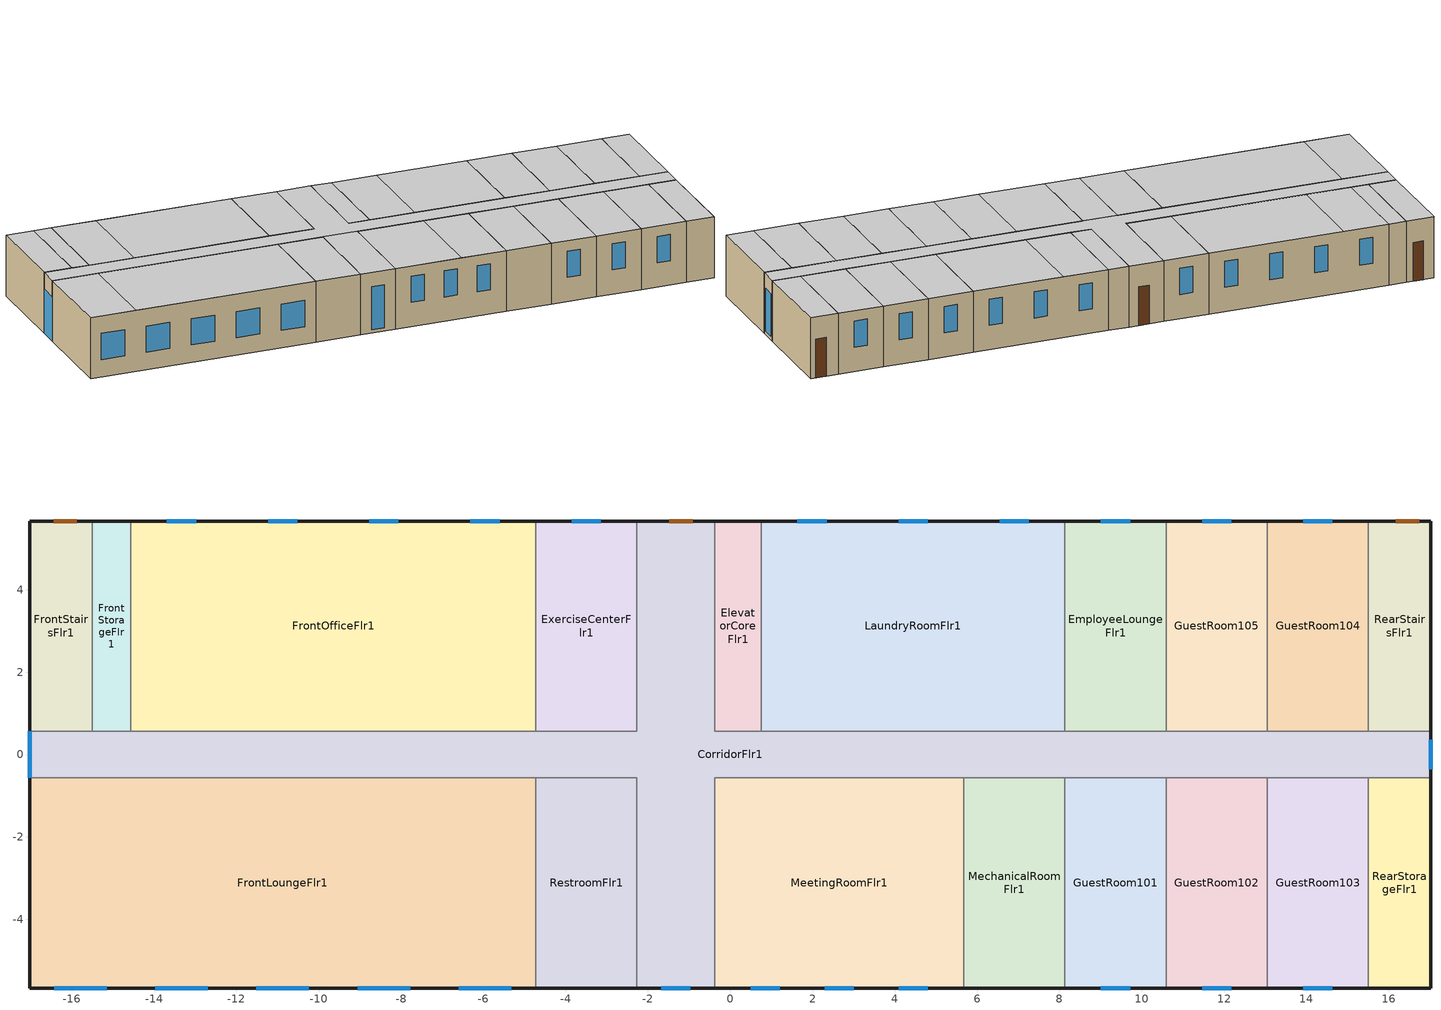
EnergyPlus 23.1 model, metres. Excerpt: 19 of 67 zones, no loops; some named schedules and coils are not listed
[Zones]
RearStairsFlr1
 floor ground (S_RearStairsFlr1_0_0_0_Ffactor): 17.02,5.67 17.02,0.57 15.51,0.57 15.51,5.67 z0
 wall outside (LA_Wall_Construction): 17.02,0.57 17.02,5.67 15.51,5.67 z0:3.35
 wall to GuestRoom104 (LA_Wall_Construction): 15.51,5.67 15.51,0.57 z0:3.35
 wall to CorridorFlr1 (LA_Wall_Construction): 15.51,0.57 17.02,0.57 z0:3.35
 door (Swinging Door_con): 16.74,5.67 16.17,5.67 z0:2.13
 ceiling to RearStairsFlr2 (LA_Floor_Construction): 17.02,0.57 17.02,5.67 15.51,5.67 15.51,0.57 z3.35
GuestRoom104
 floor ground (S_GuestRoom104_0_0_0_Ffactor): 15.51,5.67 15.51,0.57 13.05,0.57 13.05,5.67 z0
 wall outside (LA_Wall_Construction): 15.51,5.67 13.05,5.67 z0:3.35
 wall to CorridorFlr1 (LA_Wall_Construction): 13.05,0.57 15.51,0.57 z0:3.35
 wall to GuestRoom105 (LA_Wall_Construction): 13.05,5.67 13.05,0.57 z0:3.35
 window (LA_Window_Construction): 14.63,5.67 13.92,5.67 z1.34:2.78
 ceiling to GuestRoom214 (LA_Floor_Construction): 15.51,0.57 15.51,5.67 13.05,5.67 13.05,0.57 z3.35
CorridorFlr1
 floor ground (S_CorridorFlr1_0_0_0_Ffactor): 17.02,0.57 17.02,-0.57 -0.38,-0.57 -0.38,-5.67 -2.27,-5.67 -2.27,-0.57 -17.02,-0.57 -17.02,0.57 -2.27,0.57 -2.27,5.67 -0.38,5.67 -0.38,0.57 z0
 wall outside (LA_Wall_Construction): 17.02,-0.57 17.02,0.57 / -0.38,5.67 -2.27,5.67 / -17.02,0.57 -17.02,-0.57 / -2.27,-5.67 -0.38,-5.67 z0:3.35
 wall to GuestRoom105 (LA_Wall_Construction): 13.05,0.57 10.59,0.57 z0:3.35
 wall to EmployeeLoungeFlr1 (LA_Wall_Construction): 10.59,0.57 8.13,0.57 z0:3.35
 wall to LaundryRoomFlr1 (LA_Wall_Construction): 8.13,0.57 0.76,0.57 z0:3.35
 wall to ElevatorCoreFlr1 (LA_Wall_Construction): 0.76,0.57 -0.38,0.57 -0.38,5.67 z0:3.35
 wall to ExerciseCenterFlr1 (LA_Wall_Construction): -2.27,5.67 -2.27,0.57 -4.73,0.57 z0:3.35
 wall to FrontOfficeFlr1 (LA_Wall_Construction): -4.73,0.57 -14.56,0.57 z0:3.35
 wall to FrontStorageFlr1 (LA_Wall_Construction): -14.56,0.57 -15.51,0.57 z0:3.35
 wall to FrontStairsFlr1 (LA_Wall_Construction): -15.51,0.57 -17.02,0.57 z0:3.35
 wall to FrontLoungeFlr1 (LA_Wall_Construction): -17.02,-0.57 -4.73,-0.57 z0:3.35
 wall to RestroomFlr1 (LA_Wall_Construction): -4.73,-0.57 -2.27,-0.57 -2.27,-5.67 z0:3.35
 wall to MeetingRoomFlr1 (LA_Wall_Construction): -0.38,-5.67 -0.38,-0.57 5.67,-0.57 z0:3.35
 wall to MechanicalRoomFlr1 (LA_Wall_Construction): 5.67,-0.57 8.13,-0.57 z0:3.35
 wall to GuestRoom101 (LA_Wall_Construction): 8.13,-0.57 10.59,-0.57 z0:3.35
 wall to GuestRoom102 (LA_Wall_Construction): 10.59,-0.57 13.05,-0.57 z0:3.35
 wall to GuestRoom103 (LA_Wall_Construction): 13.05,-0.57 15.51,-0.57 z0:3.35
 wall to RearStorageFlr1 (LA_Wall_Construction): 15.51,-0.57 17.02,-0.57 z0:3.35
 window (LA_Window_Construction): 17.02,-0.35 17.02,0.35 / -1.68,-5.67 -0.97,-5.67 z0.19:2.55; -17.02,0.57 -17.02,-0.57 z0:2.44
 door (Swinging Door_con): -0.91,5.67 -1.48,5.67 z0:2.13
 ceiling to CorridorFlr2 (LA_Floor_Construction): 17.02,-0.57 17.02,0.57 -0.38,0.57 -0.38,5.67 -2.27,5.67 -2.27,0.57 -17.02,0.57 -17.02,-0.57 z3.35
 ceiling to GuestRoom206_208 (LA_Floor_Construction): -0.38,-5.67 -0.38,-0.57 -2.27,-0.57 -2.27,-5.67 z3.35
GuestRoom105
 floor ground (S_GuestRoom105_0_0_0_Ffactor): 13.05,5.67 13.05,0.57 10.59,0.57 10.59,5.67 z0
 wall outside (LA_Wall_Construction): 13.05,5.67 10.59,5.67 z0:3.35
 wall to EmployeeLoungeFlr1 (LA_Wall_Construction): 10.59,5.67 10.59,0.57 z0:3.35
 window (LA_Window_Construction): 12.17,5.67 11.47,5.67 z1.34:2.78
 ceiling to GuestRoom215_218 (LA_Floor_Construction): 13.05,0.57 13.05,5.67 10.59,5.67 10.59,0.57 z3.35
EmployeeLoungeFlr1
 floor ground (S_EmployeeLoungeFlr1_0_0_0_Ffactor): 10.59,5.67 10.59,0.57 8.13,0.57 8.13,5.67 z0
 wall outside (LA_Wall_Construction): 10.59,5.67 8.13,5.67 z0:3.35
 wall to LaundryRoomFlr1 (LA_Wall_Construction): 8.13,5.67 8.13,0.57 z0:3.35
 window (LA_Window_Construction): 9.72,5.67 9.01,5.67 z1.34:2.78
 ceiling to GuestRoom215_218 (LA_Floor_Construction): 10.59,0.57 10.59,5.67 8.13,5.67 8.13,0.57 z3.35
LaundryRoomFlr1
 floor ground (S_LaundryRoomFlr1_0_0_0_Ffactor): 8.13,5.67 8.13,0.57 0.76,0.57 0.76,5.67 z0
 wall outside (LA_Wall_Construction): 8.13,5.67 0.76,5.67 z0:3.35
 wall to ElevatorCoreFlr1 (LA_Wall_Construction): 0.76,5.67 0.76,0.57 z0:3.35
 window (LA_Window_Construction): 7.26,5.67 6.55,5.67 / 4.8,5.67 4.09,5.67 / 2.34,5.67 1.63,5.67 z1.34:2.78
 ceiling to GuestRoom215_218 (LA_Floor_Construction): 8.13,0.57 8.13,5.67 3.22,5.67 3.22,0.57 z3.35
 ceiling to GuestRoom219 (LA_Floor_Construction): 3.22,0.57 3.22,5.67 0.76,5.67 0.76,0.57 z3.35
ElevatorCoreFlr1
 floor ground (S_ElevatorCoreFlr1_0_0_0_Ffactor): 0.76,5.67 0.76,0.57 -0.38,0.57 -0.38,5.67 z0
 wall outside (LA_Wall_Construction): 0.76,5.67 -0.38,5.67 z0:3.35
 ceiling to ElevatorCoreFlr2 (LA_Floor_Construction): 0.76,0.57 0.76,5.67 -0.38,5.67 -0.38,0.57 z3.35
ExerciseCenterFlr1
 floor ground (S_ExerciseCenterFlr1_0_0_0_Ffactor): -2.27,5.67 -2.27,0.57 -4.73,0.57 -4.73,5.67 z0
 wall outside (LA_Wall_Construction): -2.27,5.67 -4.73,5.67 z0:3.35
 wall to FrontOfficeFlr1 (LA_Wall_Construction): -4.73,5.67 -4.73,0.57 z0:3.35
 window (LA_Window_Construction): -3.15,5.67 -3.85,5.67 z1.34:2.78
 ceiling to GuestRoom220_223 (LA_Floor_Construction): -2.27,0.57 -2.27,5.67 -4.73,5.67 -4.73,0.57 z3.35
FrontOfficeFlr1
 floor ground (S_FrontOfficeFlr1_0_0_0_Ffactor): -4.73,5.67 -4.73,0.57 -14.56,0.57 -14.56,5.67 z0
 wall outside (LA_Wall_Construction): -4.73,5.67 -14.56,5.67 z0:3.35
 wall to FrontStorageFlr1 (LA_Wall_Construction): -14.56,5.67 -14.56,0.57 z0:3.35
 window (LA_Window_Construction): -5.6,5.67 -6.31,5.67 / -8.06,5.67 -8.77,5.67 / -10.52,5.67 -11.23,5.67 / -12.98,5.67 -13.69,5.67 z1.34:2.78
 ceiling to GuestRoom220_223 (LA_Floor_Construction): -4.73,0.57 -4.73,5.67 -12.1,5.67 -12.1,0.57 z3.35
 ceiling to GuestRoom224 (LA_Floor_Construction): -12.1,0.57 -12.1,5.67 -14.56,5.67 -14.56,0.57 z3.35
FrontStorageFlr1
 floor ground (S_FrontStorageFlr1_0_0_0_Ffactor): -14.56,5.67 -14.56,0.57 -15.51,0.57 -15.51,5.67 z0
 wall outside (LA_Wall_Construction): -14.56,5.67 -15.51,5.67 z0:3.35
 wall to FrontStairsFlr1 (LA_Wall_Construction): -15.51,5.67 -15.51,0.57 z0:3.35
 ceiling to FrontStorageFlr2 (LA_Floor_Construction): -14.56,0.57 -14.56,5.67 -15.51,5.67 -15.51,0.57 z3.35
FrontStairsFlr1
 floor ground (S_FrontStairsFlr1_0_0_0_Ffactor): -15.51,5.67 -15.51,0.57 -17.02,0.57 -17.02,5.67 z0
 wall outside (LA_Wall_Construction): -15.51,5.67 -17.02,5.67 -17.02,0.57 z0:3.35
 door (Swinging Door_con): -15.88,5.67 -16.44,5.67 z0:2.13
 ceiling to FrontStairsFlr2 (LA_Floor_Construction): -15.51,0.57 -15.51,5.67 -17.02,5.67 -17.02,0.57 z3.35
FrontLoungeFlr1
 floor ground (S_FrontLoungeFlr1_0_0_0_Ffactor): -4.73,-0.57 -4.73,-5.67 -17.02,-5.67 -17.02,-0.57 z0
 wall outside (LA_Wall_Construction): -17.02,-0.57 -17.02,-5.67 -4.73,-5.67 z0:3.35
 wall to RestroomFlr1 (LA_Wall_Construction): -4.73,-5.67 -4.73,-0.57 z0:3.35
 window (LA_Window_Construction): -16.43,-5.67 -15.16,-5.67 / -13.97,-5.67 -12.7,-5.67 / -11.51,-5.67 -10.24,-5.67 / -9.05,-5.67 -7.78,-5.67 / -6.6,-5.67 -5.32,-5.67 z0.95:2.4
 ceiling to GuestRoom201 (LA_Floor_Construction): -14.56,-5.67 -14.56,-0.57 -17.02,-0.57 -17.02,-5.67 z3.35
 ceiling to GuestRoom202_205 (LA_Floor_Construction): -4.73,-5.67 -4.73,-0.57 -14.56,-0.57 -14.56,-5.67 z3.35
RestroomFlr1
 floor ground (S_RestroomFlr1_0_0_0_Ffactor): -2.27,-0.57 -2.27,-5.67 -4.73,-5.67 -4.73,-0.57 z0
 wall outside (LA_Wall_Construction): -4.73,-5.67 -2.27,-5.67 z0:3.35
 ceiling to GuestRoom206_208 (LA_Floor_Construction): -2.27,-5.67 -2.27,-0.57 -4.73,-0.57 -4.73,-5.67 z3.35
MeetingRoomFlr1
 floor ground (S_MeetingRoomFlr1_0_0_0_Ffactor): 5.67,-0.57 5.67,-5.67 -0.38,-5.67 -0.38,-0.57 z0
 wall outside (LA_Wall_Construction): -0.38,-5.67 5.67,-5.67 z0:3.35
 wall to MechanicalRoomFlr1 (LA_Wall_Construction): 5.67,-5.67 5.67,-0.57 z0:3.35
 window (LA_Window_Construction): 0.5,-5.67 1.21,-5.67 / 4.09,-5.67 4.8,-5.67 / 2.29,-5.67 3,-5.67 z1.34:2.78
 ceiling to GuestRoom206_208 (LA_Floor_Construction): 3.22,-5.67 3.22,-0.57 -0.38,-0.57 -0.38,-5.67 z3.35
 ceiling to GuestRoom209_212 (LA_Floor_Construction): 5.67,-5.67 5.67,-0.57 3.22,-0.57 3.22,-5.67 z3.35
MechanicalRoomFlr1
 floor ground (S_MechanicalRoomFlr1_0_0_0_Ffactor): 8.13,-0.57 8.13,-5.67 5.67,-5.67 5.67,-0.57 z0
 wall outside (LA_Wall_Construction): 5.67,-5.67 8.13,-5.67 z0:3.35
 wall to GuestRoom101 (LA_Wall_Construction): 8.13,-5.67 8.13,-0.57 z0:3.35
 ceiling to GuestRoom209_212 (LA_Floor_Construction): 8.13,-5.67 8.13,-0.57 5.67,-0.57 5.67,-5.67 z3.35
GuestRoom101
 floor ground (S_GuestRoom101_0_0_0_Ffactor): 10.59,-0.57 10.59,-5.67 8.13,-5.67 8.13,-0.57 z0
 wall outside (LA_Wall_Construction): 8.13,-5.67 10.59,-5.67 z0:3.35
 wall to GuestRoom102 (LA_Wall_Construction): 10.59,-5.67 10.59,-0.57 z0:3.35
 window (LA_Window_Construction): 9.01,-5.67 9.72,-5.67 z1.34:2.78
 ceiling to GuestRoom209_212 (LA_Floor_Construction): 10.59,-5.67 10.59,-0.57 8.13,-0.57 8.13,-5.67 z3.35
GuestRoom102
 floor ground (S_GuestRoom102_0_0_0_Ffactor): 13.05,-0.57 13.05,-5.67 10.59,-5.67 10.59,-0.57 z0
 wall outside (LA_Wall_Construction): 10.59,-5.67 13.05,-5.67 z0:3.35
 wall to GuestRoom103 (LA_Wall_Construction): 13.05,-5.67 13.05,-0.57 z0:3.35
 window (LA_Window_Construction): 11.47,-5.67 12.18,-5.67 z1.34:2.78
 ceiling to GuestRoom209_212 (LA_Floor_Construction): 13.05,-5.67 13.05,-0.57 10.59,-0.57 10.59,-5.67 z3.35
GuestRoom103
 floor ground (S_GuestRoom103_0_0_0_Ffactor): 15.51,-0.57 15.51,-5.67 13.05,-5.67 13.05,-0.57 z0
 wall outside (LA_Wall_Construction): 13.05,-5.67 15.51,-5.67 z0:3.35
 wall to RearStorageFlr1 (LA_Wall_Construction): 15.51,-5.67 15.51,-0.57 z0:3.35
 window (LA_Window_Construction): 13.93,-5.67 14.63,-5.67 z1.34:2.78
 ceiling to GuestRoom213 (LA_Floor_Construction): 15.51,-5.67 15.51,-0.57 13.05,-0.57 13.05,-5.67 z3.35
RearStorageFlr1
 floor ground (S_RearStorageFlr1_0_0_0_Ffactor): 17.02,-0.57 17.02,-5.67 15.51,-5.67 15.51,-0.57 z0
 wall outside (LA_Wall_Construction): 15.51,-5.67 17.02,-5.67 17.02,-0.57 z0:3.35
 ceiling to RearStorageFlr2 (LA_Floor_Construction): 17.02,-5.67 17.02,-0.57 15.51,-0.57 15.51,-5.67 z3.35
[Building]
HotelSmall: North Axis=180; Terrain=Suburbs; Loads Convergence Tolerance Value=0.04; Temperature Convergence Tolerance Value=0.4; Solar Distribution=FullExterior; Maximum Number of Warmup Days=25; Minimum Number of Warmup Days=6
[Site:Location]
Los.Angeles.Downtown-USC.Campus: Latitude=34.024; Longitude=-118.291; Time Zone=-8; Elevation=54.6
[SizingPeriod:DesignDay] Day of Month=21; DryBulb Temperature Range Modifier Type=DefaultMultipliers; Humidity Condition Type=Wetbulb; Barometric Pressure=98769; Rain Indicator=No; Snow Indicator=No; Daylight Saving Time Indicator=No
Name | Month | Day Type | Maximum DryBulb Temperature | Daily DryBulb Temperature Range | Wetbulb or DewPoint at Maximum DryBulb | Wind Speed | Wind Direction | Solar Model Indicator | Sky Clearness | ASHRAE Clear Sky Optical Depth for Beam Irradiance taub | ASHRAE Clear Sky Optical Depth for Diffuse Irradiance taud
Buffalo.Niagara.Intl.AP_NY_USA Ann Htg 99.6% Condns DB | 1 | WinterDesignDay | -16.3 | 0 | -16.3 | 5.1 | 270 | ASHRAEClearSky | 0
Buffalo.Niagara.Intl.AP_NY_USA Ann Clg .4% Condns DB=>MWB | 7 | SummerDesignDay | 30.3 | 9.3 | 21.8 | 5.7 | 240 | ASHRAETau |  | 0.462 | 2.001
[Site:GroundTemperature:FCfactorMethod]
January Ground Temperature=9.7; February Ground Temperature=6; March Ground Temperature=-2.2; April Ground Temperature=-3.4; May Ground Temperature=-4.2; June Ground Temperature=2.7; July Ground Temperature=7.5; August Ground Temperature=13.7; September Ground Temperature=18.6; October Ground Temperature=22; November Ground Temperature=20.7; December Ground Temperature=16.5
[Site:WaterMainsTemperature]
Calculation Method=Correlation; Annual Average Outdoor Air Temperature=8.96667; Maximum Difference In Monthly Average Outdoor Air Temperatures=26.2
[MATERIAL] Roughness=MediumRough; Conductivity=0.12; Density=800; Specific Heat=1000; Thermal Absorptance=0.9; Solar Absorptance=0.7; Visible Absorptance=0.7
Name | Thickness
LA_Wall_Assembly | 0.17341
LA_Floor_Assembly | 0.180451
[Material:NoMass]
Opaque Door panel_con: Roughness=MediumRough; Thermal Resistance=0.475973; Thermal Absorptance=0.9; Solar Absorptance=0.7; Visible Absorptance=0.7
[WINDOWMATERIAL:SIMPLEGLAZINGSYSTEM]
LA_Window_Material: UFactor=3.775; Solar Heat Gain Coefficient=0.25; Visible Transmittance=0.6
[Construction]
Swinging Door_con: Opaque Door panel_con
[CONSTRUCTION]
LA_Wall_Construction: LA_Wall_Assembly
LA_Floor_Construction: LA_Floor_Assembly
LA_Window_Construction: LA_Window_Material
[Construction:FfactorGroundFloor] FFactor=0.90012
Name | Area | PerimeterExposed
S_RearStairsFlr1_0_0_0_Ffactor | 20.0719 | 10.6686
S_CorridorFlr1_0_0_0_Ffactor | 150.506 | 9.7536
S_RearStorageFlr1_0_0_0_Ffactor | 20.0733 | 10.6692
S_FrontLoungeFlr1_0_0_0_Ffactor | 163.056 | 28.0422
S_RestroomFlr1_0_0_0_Ffactor; S_MechanicalRoomFlr1_0_0_0_Ffactor; S_GuestRoom101_0_0_0_Ffactor; S_GuestRoom102_0_0_0_Ffactor; S_GuestRoom103_0_0_0_Ffactor | 32.6113 | 3.9624
S_MeetingRoomFlr1_0_0_0_Ffactor | 80.2739 | 9.7536
S_GuestRoom104_0_0_0_Ffactor; S_GuestRoom105_0_0_0_Ffactor; S_EmployeeLoungeFlr1_0_0_0_Ffactor; S_ExerciseCenterFlr1_0_0_0_Ffactor | 32.609 | 3.9624
S_LaundryRoomFlr1_0_0_0_Ffactor | 97.8269 | 11.8872
S_ElevatorCoreFlr1_0_0_0_Ffactor | 15.0503 | 1.8288
S_FrontOfficeFlr1_0_0_0_Ffactor | 130.436 | 15.8496
S_FrontStairsFlr1_0_0_0_Ffactor | 20.0671 | 10.668
S_FrontStorageFlr1_0_0_0_Ffactor | 12.5419 | 1.524
[Zone] Type=1; Multiplier=1
RearStairsFlr1; CorridorFlr1; RearStorageFlr1; FrontLoungeFlr1; RestroomFlr1; MeetingRoomFlr1; MechanicalRoomFlr1; GuestRoom101; GuestRoom102; GuestRoom103; GuestRoom104; GuestRoom105; EmployeeLoungeFlr1; LaundryRoomFlr1; ElevatorCoreFlr1; ExerciseCenterFlr1; FrontOfficeFlr1; FrontStairsFlr1; FrontStorageFlr1
[People] Number of People Calculation Method=People; Fraction Radiant=0.3; Sensible Heat Fraction=autocalculate; Activity Level Schedule=Activity_Sch; Mean Radiant Temperature Calculation Type=ZoneAveraged
Name | Zone or ZoneList or Space or SpaceList | Number of People Schedule | Number of People
CorridorFlr1_People | CorridorFlr1 | AlwaysOff | 3.1188
ElevatorCoreFlr1_People | ElevatorCoreFlr1 | AlwaysOff | 0.0935641
EmployeeLoungeFlr1_People | EmployeeLoungeFlr1 | EmployeeLounge_Occ_Sch | 6.93067
ExerciseCenterFlr1_People | ExerciseCenterFlr1 | ExerciseCenter_Occ_Sch | 2.69526
FrontLoungeFlr1_People | FrontLoungeFlr1 | Lobby_Occ_Sch | 20.407
FrontOfficeFlr1_People | FrontOfficeFlr1 | Office_Occ_w_SB_Sch | 3.85037
FrontStairsFlr1_People | FrontStairsFlr1 | AlwaysOff | 0.41584
FrontStorageFlr1_People | FrontStorageFlr1 | AlwaysOff | 0.10396
GuestRoom101_People | GuestRoom101 | AlwaysOff | 0.577556
GuestRoom102_People | GuestRoom102 | AlwaysOff | 0.577556
GuestRoom103_People | GuestRoom103 | GuestRoom_Occ_Sch | 0.577556
GuestRoom104_People | GuestRoom104 | GuestRoom_Occ_Sch | 0.577556
GuestRoom105_People | GuestRoom105 | GuestRoom_Occ_Sch | 0.577556
LaundryRoomFlr1_People | LaundryRoomFlr1 | LaundryRoom_Occ_Sch | 4.05444
MechanicalRoomFlr1_People | MechanicalRoomFlr1 | AlwaysOff | 0.202915
MeetingRoomFlr1_People | MeetingRoomFlr1 | MeetingRoom_Occ_w_SB_Sch | 16.5566
RearStairsFlr1_People | RearStairsFlr1 | AlwaysOff | 0.41584
RearStorageFlr1_People | RearStorageFlr1 | AlwaysOff | 0.166336
RestroomFlr1_People | RestroomFlr1 | Lobby_Occ_Sch | 0.675741
[Lights] Design Level Calculation Method=Watts/Area; Return Air Fraction=0; Fraction Radiant=0.7; Fraction Visible=0.2; Fraction Replaceable=1; EndUse Subcategory=LightsWired
Name | Zone or ZoneList or Space or SpaceList | Schedule | Lighting Level | Watts per Zone Floor Area
CorridorFlr1_Lights | CorridorFlr1 | ltg_sch_corridor | 0 | 5.115006
ElevatorCoreFlr1_Lights | ElevatorCoreFlr1 | ltg_sch_elevator | 0 | 0
EmployeeLoungeFlr1_Lights | EmployeeLoungeFlr1 | ltg_sch_lounge | 0 | 5.328135
ExerciseCenterFlr1_Lights | ExerciseCenterFlr1 | ltg_sch_exercise | 0 | 9.532512
FrontLoungeFlr1_Lights | FrontLoungeFlr1 | ltg_sch_lobby | 0 | 7.750008
FrontOfficeFlr1_Lights | FrontOfficeFlr1 | ltg_sch_office | 0 | 6.660162
FrontStairsFlr1_Lights | FrontStairsFlr1 | ltg_sch_stair | 0 | 4.553127
FrontStorageFlr1_Lights | FrontStorageFlr1 | ltg_sch_storage | 0 | 3.458439
GuestRoom101_Lights | GuestRoom101 | alwaysoff | 0 | 4.4132
GuestRoom102_Lights | GuestRoom102 | alwaysoff | 0 | 4.4132
GuestRoom103_Lights | GuestRoom103 | ltg_sch_guestroom | 0 | 4.4132
GuestRoom104_Lights | GuestRoom104 | ltg_sch_guestroom | 0 | 4.4132
GuestRoom105_Lights | GuestRoom105 | ltg_sch_guestroom | 0 | 4.4132
LaundryRoomFlr1_Lights | LaundryRoomFlr1 | ltg_sch_laundry | 0 | 4.940631
MechanicalRoomFlr1_Lights | MechanicalRoomFlr1 | ltg_sch_mechanical |  | 6.878133
MeetingRoomFlr1_Lights | MeetingRoomFlr1 | ltg_sch_meeting | 0 | 8.525007
RearStairsFlr1_Lights | RearStairsFlr1 | ltg_sch_stair | 0 | 4.553127
RearStorageFlr1_Lights | RearStorageFlr1 | ltg_sch_storage | 0 | 3.458439
RestroomFlr1_Lights | RestroomFlr1 | ltg_sch_restroom |  | 7.168761
[ElectricEquipment] Fraction Latent=0; Fraction Lost=0
Name | Zone or ZoneList or Space or SpaceList | Schedule | Design Level Calculation Method | Design Level | Fraction Radiant | EndUse Subcategory | Watts per Zone Floor Area
CorridorFlr1_PlugLoad | CorridorFlr1 | AlwaysOff | EquipmentLevel | 0 | 0.5 | MiscPlug
ElevatorCoreFlr1_Elevators_Equip | ElevatorCoreFlr1 | BLDG_ELEVATORS | EquipmentLevel | 3358.22 | 0.5 | ElevatorLift
Elevators_Lights_Fan | ElevatorCoreFlr1 | ELEV_LIGHT_FAN_SCH_ADD_DF | EquipmentLevel | 40.5483 | 0.5 | ElevatorLightsFan
EmployeeLoungeFlr1_PlugLoad | EmployeeLoungeFlr1 | EmployeeLounge_Eqp_Sch | Watts/Area | 0 | 0.5 | MiscPlug | 21.51
ExerciseCenterFlr1_PlugLoad | ExerciseCenterFlr1 | ExerciseCenter_Eqp_Sch | Watts/Area | 0 | 0.5 | MiscPlug | 18.59
FrontLoungeFlr1_PlugLoad | FrontLoungeFlr1 | Lobby_Eqp_Sch | Watts/Area | 0 | 0.5 | MiscPlug | 26.06
FrontOfficeFlr1_PlugLoad | FrontOfficeFlr1 | OFF_EQUIP_SCH | Watts/Area | 0 | 0.5 | MiscPlug | 13.78
FrontStairsFlr1_PlugLoad | FrontStairsFlr1 | AlwaysOff | EquipmentLevel | 0 | 0.5 | MiscPlug
FrontStorageFlr1_PlugLoad | FrontStorageFlr1 | AlwaysOff | EquipmentLevel | 0 | 0.5 | MiscPlug
GuestRoom101_PlugLoad | GuestRoom101 | AlwaysOff | Watts/Area |  | 0.5 | MiscPlug | 11.8935
GuestRoom102_PlugLoad | GuestRoom102 | AlwaysOff | Watts/Area |  | 0.5 | MiscPlug | 11.8935
GuestRoom103_PlugLoad | GuestRoom103 | Guestroom_Eqp_Sch_Adva | Watts/Area |  | 0.5 | MiscPlug | 11.8935
GuestRoom104_PlugLoad | GuestRoom104 | Guestroom_Eqp_Sch_Adva | Watts/Area |  | 0.5 | MiscPlug | 11.8935
GuestRoom105_PlugLoad | GuestRoom105 | Guestroom_Eqp_Sch_Adva | Watts/Area |  | 0.5 | MiscPlug | 11.8935
MechanicalRoomFlr1_PlugLoad | MechanicalRoomFlr1 | AlwaysOff | EquipmentLevel | 0 | 0.5 | MiscPlug
MeetingRoomFlr1_PlugLoad | MeetingRoomFlr1 | MeetingRoom_Eqp_Sch | Watts/Area | 0 | 0.5 | MiscPlug | 6.18
RearStairsFlr1_PlugLoad | RearStairsFlr1 | AlwaysOff | EquipmentLevel | 0 | 0.5 | MiscPlug
RearStorageFlr1_PlugLoad | RearStorageFlr1 | AlwaysOff | EquipmentLevel | 0 | 0.5 | MiscPlug
RestroomFlr1_PlugLoad | RestroomFlr1 | AlwaysOff | EquipmentLevel | 0 | 0.5 | MiscPlug
Laundry Equipment 1 | LaundryRoomFlr1 | LaundryRoom_Eqp_Elec_Sch | EquipmentLevel | 1043.1 | 0.2 | Laundry
[GasEquipment]
Dryer Equipment 1: Zone or ZoneList or Space or SpaceList=LaundryRoomFlr1; Schedule=LaundryRoom_Eqp_Gas_Sch; Design Level Calculation Method=EquipmentLevel; Design Level=15438.5; Fraction Latent=0; Fraction Radiant=0.2; Fraction Lost=0; EndUse Subcategory=Laundry
[Daylighting:Controls] Daylighting Method=SplitFlux; Availability Schedule=DaylightAvailSch; Lighting Control Type=Continuousoff; Minimum Input Power Fraction for Continuous or ContinuousOff Dimming Control=0.2; Minimum Light Output Fraction for Continuous or ContinuousOff Dimming Control=0.2; Number of Stepped Control Steps=3; Probability Lighting will be Reset When Needed in Manual Stepped Control=1; Maximum Allowable Discomfort Glare Index=22
Name | Zone or Space | Glare Calculation Daylighting Reference Point | Glare Calculation Azimuth Angle of View Direction Clockwise from Zone yAxis | Daylighting Reference Point 1 | Fraction of Lights Controlled by Reference Point 1 | Illuminance Setpoint at Reference Point 1 | Daylighting Reference Point 2 | Fraction of Lights Controlled by Reference Point 2 | Illuminance Setpoint at Reference Point 2
FrontLoungeFlr1_DaylCtrl | FrontLoungeFlr1 | FrontLoungeFlr1_DaylRefPt1 | 180 | FrontLoungeFlr1_DaylRefPt1 | 0.29 | 161 | FrontLoungeFlr1_DaylRefPt2 | 0.29 | 161
MeetingRoomFlr1_DaylCtrl | MeetingRoomFlr1 | MeetingRoomFlr1_DaylRefPt1 | 180 | MeetingRoomFlr1_DaylRefPt1 | 0.28 | 323 | MeetingRoomFlr1_DaylRefPt2 | 0.28 | 323
FrontOfficeFlr1_DaylCtrl | FrontOfficeFlr1 | FrontOfficeFlr1_DaylRefPt1 | 0 | FrontOfficeFlr1_DaylRefPt1 | 0.26 | 323 | FrontOfficeFlr1_DaylRefPt2 | 0.26 | 323
LaundryRoomFlr1_DaylCtrl | LaundryRoomFlr1 | LaundryRoomFlr1_DaylRefPt1 | 0 | LaundryRoomFlr1_DaylRefPt1 | 0.26 | 323 | LaundryRoomFlr1_DaylRefPt2 | 0.26 | 323
[ZoneInfiltration:DesignFlowRate] Temperature Term Coefficient=0; Velocity Squared Term Coefficient=0
Name | Zone or ZoneList or Space or SpaceList | Schedule | Design Flow Rate Calculation Method | Design Flow Rate | Flow Rate per Exterior Surface Area | Constant Term Coefficient | Velocity Term Coefficient
CorridorFlr1_Infiltration | CorridorFlr1 | AlwaysOn | Flow/ExteriorWallArea | 0 | 0.000569572 | 0 | 0.224
CorridorFlr1_Door_Infiltration | CorridorFlr1 | INFIL_Door_Opening_SCH | Flow/Zone | 0.227874 |  | 1 | 0
ElevatorCoreFlr1_Infiltration | ElevatorCoreFlr1 | AlwaysOn | Flow/ExteriorWallArea | 0 | 0.000569572 | 0 | 0.224
EmployeeLoungeFlr1_Infiltration | EmployeeLoungeFlr1 | CommonArea_Infil_Sch | Flow/ExteriorWallArea | 0 | 0.000569572 | 0 | 0.224
ExerciseCenterFlr1_Infiltration | ExerciseCenterFlr1 | CommonArea_Infil_Sch | Flow/ExteriorWallArea | 0 | 0.000569572 | 0 | 0.224
FrontLoungeFlr1_Infiltration | FrontLoungeFlr1 | CommonArea_Infil_Sch | Flow/ExteriorWallArea | 0 | 0.000569572 | 0 | 0.224
FrontOfficeFlr1_Infiltration | FrontOfficeFlr1 | CommonArea_Infil_Sch | Flow/ExteriorWallArea | 0 | 0.000569572 | 0 | 0.224
FrontStairsFlr1_Infiltration | FrontStairsFlr1 | AlwaysOn | Flow/ExteriorWallArea | 0 | 0.000569572 | 0 | 0.224
FrontStorageFlr1_Infiltration | FrontStorageFlr1 | AlwaysOn | Flow/ExteriorWallArea | 0 | 0.000569572 | 0 | 0.224
GuestRoom101_Infiltration | GuestRoom101 | GuestRoom_Infil_Sch | Flow/ExteriorWallArea | 0 | 0.000569572 | 0 | 0.224
GuestRoom102_Infiltration | GuestRoom102 | GuestRoom_Infil_Sch | Flow/ExteriorWallArea | 0 | 0.000569572 | 0 | 0.224
GuestRoom103_Infiltration | GuestRoom103 | GuestRoom_Infil_Sch | Flow/ExteriorWallArea | 0 | 0.000569572 | 0 | 0.224
GuestRoom104_Infiltration | GuestRoom104 | GuestRoom_Infil_Sch | Flow/ExteriorWallArea | 0 | 0.000569572 | 0 | 0.224
GuestRoom105_Infiltration | GuestRoom105 | GuestRoom_Infil_Sch | Flow/ExteriorWallArea | 0 | 0.000569572 | 0 | 0.224
LaundryRoomFlr1_Infiltration | LaundryRoomFlr1 | GuestRoom_Infil_Sch | Flow/ExteriorWallArea | 0 | 0.000569572 | 0 | 0.224
MechanicalRoomFlr1_Infiltration | MechanicalRoomFlr1 | GuestRoom_Infil_Sch | Flow/ExteriorWallArea | 0 | 0.000569572 | 0 | 0.224
MeetingRoomFlr1_Infiltration | MeetingRoomFlr1 | GuestRoom_Infil_Sch | Flow/ExteriorWallArea | 0 | 0.000569572 | 0 | 0.224
RearStairsFlr1_Infiltration | RearStairsFlr1 | AlwaysOn | Flow/ExteriorWallArea | 0 | 0.000569572 | 0 | 0.224
RearStorageFlr1_Infiltration | RearStorageFlr1 | AlwaysOn | Flow/ExteriorWallArea | 0 | 0.000569572 | 0 | 0.224
RestroomFlr1_Infiltration | RestroomFlr1 | CommonArea_Infil_Sch | Flow/ExteriorWallArea | 0 | 0.000569572 | 0 | 0.224
[ZoneVentilation:WindandStackOpenArea] Opening Area=0.0021; Opening Area Fraction Schedule=Sliding_Doors_Ventilation_Availability_SCH; Opening Effectiveness=autocalculate; Height Difference=5.7909; Discharge Coefficient for Opening=autocalculate; Minimum Indoor Temperature=18.89; Maximum Indoor Temperature=25.56; Delta Temperature=-100; Minimum Outdoor Temperature=15.56; Maximum Outdoor Temperature=23.89; Maximum Wind Speed=40
Name | Zone or Space | Effective Angle
GuestRoom103 Sliding Door Ventilation | GuestRoom103 | 0
GuestRoom104 Sliding Door Ventilation | GuestRoom104 | 180
GuestRoom105 Sliding Door Ventilation | GuestRoom105 | 180
[Exterior:Lights]
Exterior_Lights: Schedule=Exterior_Lgt_ALWAYS_ON; Design Level=909.093; Control Option=AstronomicalClock; EndUse Subcategory=General
[DesignSpecification:OutdoorAir] Outdoor Air Method=Flow/Area
Name | Outdoor Air Flow per Zone Floor Area
SZ DSOA GuestRoom101; SZ DSOA GuestRoom102; SZ DSOA GuestRoom103; SZ DSOA GuestRoom104; SZ DSOA GuestRoom105 | 0.000413347
SZ DSOA CorridorFlr1; SZ DSOA FrontStairsFlr1; SZ DSOA RearStairsFlr1 | 0.0003048
SZ DSOA MechanicalRoomFlr1 | 0
[Sizing:Zone] Zone Cooling Design Supply Air Temperature Input Method=SupplyAirTemperature; Zone Cooling Design Supply Air Temperature=14; Zone Heating Design Supply Air Temperature Input Method=SupplyAirTemperature; Zone Heating Design Supply Air Temperature=50; Zone Cooling Design Supply Air Humidity Ratio=0.008; Zone Heating Design Supply Air Humidity Ratio=0.008; Cooling Design Air Flow Method=DesignDay; Cooling Design Air Flow Rate=0; Cooling Minimum Air Flow Fraction=0; Heating Design Air Flow Method=DesignDay; Heating Design Air Flow Rate=0; Zone Load Sizing Method=Sensible Load Only No Latent Load; Zone Latent Cooling Design Supply Air Humidity Ratio Input Method=HumidityRatioDifference; Zone Cooling Design Supply Air Humidity Ratio Difference=0.005; Zone Latent Heating Design Supply Air Humidity Ratio Input Method=HumidityRatioDifference; Zone Humidification Design Supply Air Humidity Ratio Difference=0.005
Name | Design Specification Outdoor Air Object
GuestRoom101 | SZ DSOA GuestRoom101
GuestRoom102 | SZ DSOA GuestRoom102
GuestRoom103 | SZ DSOA GuestRoom103
GuestRoom104 | SZ DSOA GuestRoom104
GuestRoom105 | SZ DSOA GuestRoom105
CorridorFlr1 | SZ DSOA CorridorFlr1
FrontStairsFlr1 | SZ DSOA FrontStairsFlr1
RearStairsFlr1 | SZ DSOA RearStairsFlr1
MechanicalRoomFlr1 | SZ DSOA MechanicalRoomFlr1
[ZoneControl:Thermostat]
Name | Zone or ZoneList | Control Type Schedule | Control 1
GuestRoom101 Thermostat | GuestRoom101 | COMPACT HVAC-ALWAYS 4 | VacGuestRoom Thermostat Dual SP Control
GuestRoom102 Thermostat | GuestRoom102 | COMPACT HVAC-ALWAYS 4 | VacGuestRoom Thermostat Dual SP Control
GuestRoom103 Thermostat | GuestRoom103 | COMPACT HVAC-ALWAYS 4 | N OccGuestRoom Thermostat Dual SP Control
GuestRoom104 Thermostat | GuestRoom104 | COMPACT HVAC-ALWAYS 4 | S OccGuestRoom Thermostat Dual SP Control
GuestRoom105 Thermostat | GuestRoom105 | COMPACT HVAC-ALWAYS 4 | S OccGuestRoom Thermostat Dual SP Control
CorridorFlr1 Thermostat | CorridorFlr1 | COMPACT HVAC-ALWAYS 4 | CommonArea Thermostat Dual SP Control
FrontStairsFlr1 Thermostat | FrontStairsFlr1 | COMPACT HVAC-ALWAYS 1 | SemiHeated_HtgSP
RearStairsFlr1 Thermostat | RearStairsFlr1 | COMPACT HVAC-ALWAYS 1 | SemiHeated_HtgSP
MechanicalRoomFlr1 Thermostat | MechanicalRoomFlr1 | COMPACT HVAC-ALWAYS 1 | SemiHeated_HtgSP
[ThermostatSetpoint:SingleHeating]
SemiHeated_HtgSP: Setpoint Temperature Schedule=SemiHeated_HtgSP_Sch
[ThermostatSetpoint:DualSetpoint]
Name | Heating Setpoint Temperature Schedule | Cooling Setpoint Temperature Schedule
VacGuestRoom Thermostat Dual SP Control | VacGuestRoom_HtgSP_Sch | VacGuestRoom_ClgSP_Sch
S OccGuestRoom Thermostat Dual SP Control | OBCReset_S_OccGuestRoom_HtgSP_Sch_20min | OBCReset_S_OccGuestRoom_ClgSP_Sch_20min
N OccGuestRoom Thermostat Dual SP Control | OBCReset_N_OccGuestRoom_HtgSP_Sch_20min | OBCReset_N_OccGuestRoom_ClgSP_Sch_20min
CommonArea Thermostat Dual SP Control | CommonArea_HtgSP_Sch | CommonArea_ClgSP_Sch
[ZoneHVAC:PackagedTerminalAirConditioner] Availability Schedule=COMPACT HVAC-ALWAYS 1; Cooling Supply Air Flow Rate=Autosize; Heating Supply Air Flow Rate=Autosize; No Load Supply Air Flow Rate=Autosize; Cooling Outdoor Air Flow Rate=Autosize; Heating Outdoor Air Flow Rate=Autosize; No Load Outdoor Air Flow Rate=Autosize; Fan Placement=DrawThrough
Name | Supply Air Fan | Heating Coil | Cooling Coil | Supply Air Fan Operating Mode Schedule
101 PTAC | 101 PTAC Supply Fan | 101 PTAC Heating Coil | 101 PTAC PTAC Cooling Coil | Vac_Guestroom_Vent_Ctrl
102 PTAC | 102 PTAC Supply Fan | 102 PTAC Heating Coil | 102 PTAC PTAC Cooling Coil | Vac_Guestroom_Vent_Ctrl
103 PTAC | 103 PTAC Supply Fan | 103 PTAC Heating Coil | 103 PTAC PTAC Cooling Coil | Occ_Guestroom_Vent_Ctrl_20min
104 PTAC | 104 PTAC Supply Fan | 104 PTAC Heating Coil | 104 PTAC PTAC Cooling Coil | Occ_Guestroom_Vent_Ctrl_20min
105 PTAC | 105 PTAC Supply Fan | 105 PTAC Heating Coil | 105 PTAC PTAC Cooling Coil | Occ_Guestroom_Vent_Ctrl_20min
201 PTAC | 201 PTAC Supply Fan | 201 PTAC Heating Coil | 201 PTAC PTAC Cooling Coil | Vac_Guestroom_Vent_Ctrl
202_205 PTAC | 202_205 PTAC Supply Fan | 202_205 PTAC Heating Coil | 202_205 PTAC PTAC Cooling Coil | Occ_Guestroom_Vent_Ctrl_20min
206_208 PTAC | 206_208 PTAC Supply Fan | 206_208 PTAC Heating Coil | 206_208 PTAC PTAC Cooling Coil | Occ_Guestroom_Vent_Ctrl_20min
209_212 PTAC | 209_212 PTAC Supply Fan | 209_212 PTAC Heating Coil | 209_212 PTAC PTAC Cooling Coil | Occ_Guestroom_Vent_Ctrl_20min
213 PTAC | 213 PTAC Supply Fan | 213 PTAC Heating Coil | 213 PTAC PTAC Cooling Coil | Occ_Guestroom_Vent_Ctrl_20min
214 PTAC | 214 PTAC Supply Fan | 214 PTAC Heating Coil | 214 PTAC PTAC Cooling Coil | Occ_Guestroom_Vent_Ctrl_20min
[Zone equipment]
GuestRoom101: 101 PTAC
GuestRoom102: 102 PTAC
GuestRoom103: 103 PTAC
GuestRoom104: 104 PTAC
GuestRoom105: 105 PTAC
CorridorFlr1: CorridorFlr1 PTAC
FrontStairsFlr1: FrontStairsFlr1 Unit Heater
RearStairsFlr1: RearStairsFlr1 Unit Heater
MechanicalRoomFlr1: MechanicalRoomFlr1 Unit Heater
[Schedule:Compact]
Exterior_Lgt_ALWAYS_ON; AlwaysOn; COMPACT HVAC-ALWAYS 1: Through: 12/31, For: AllDays, Until: 24:00, 1
AlwaysOff: Through: 12/31, For: AllDays, Until: 24:00, 0
COMPACT HVAC-ALWAYS 4: Through: 12/31, For: AllDays, Until: 24:00, 4
GuestRoom_Occ_Sch: Through: 12/31, For: Weekdays, Until: 06:00, 1, Until: 07:00, 0.77, Until: 09:00, 0.43, Until: 15:00, 0.2, Until: 16:00, 0.31, Until: 19:00, 0.54, Until: 21:00, 0.77, Until: 22:00, 0.89, Until: 24:00, 1, For: Saturday Sunday Holidays, Until: 06:00, 1, Until: 07:00, 0.77, Until: 09:00, 0.53, Until: 17:00, 0.3, Until: 18:00, 0.53, Until: 19:00, 0.54, Until: 21:00, 0.65, Until: 24:00, 0.77, For: WinterDesignDay, Until: 24:00, 0, For: SummerDesignDay CustomDay1 CustomDay2, Until: 24:00, 1
Lobby_Occ_Sch: Through: 12/31, For: Weekdays, Until: 05:00, 0.1, Until: 06:00, 0.3, Until: 10:00, 0.7, Until: 16:00, 0.2, Until: 18:00, 0.4, Until: 22:00, 0.2, Until: 24:00, 0.1, For: Saturday Sunday Holidays, Until: 06:00, 0.1, Until: 07:00, 0.3, Until: 10:00, 0.7, Until: 22:00, 0.2, Until: 24:00, 0.1, For: WinterDesignDay, Until: 24:00, 0, For: SummerDesignDay CustomDay1 CustomDay2, Until: 24:00, 1
Office_Occ_w_SB_Sch: Through: 12/31, For: Weekdays, Until: 01:00, 0.2, Until: 02:00, 0.2, Until: 03:00, 0.2, Until: 04:00, 0.2, Until: 05:00, 0.2, Until: 06:00, 0.2, Until: 07:00, 0.3, Until: 08:00, 0.4, Until: 09:00, 1, Until: 10:00, 1, Until: 11:00, 1, Until: 12:00, 1, Until: 13:00, 0, Until: 14:00, 1, Until: 15:00, 0, Until: 16:00, 1, Until: 17:00, 1, Until: 18:00, 0.4, Until: 19:00, 0.3, Until: 20:00, 0.2, Until: 21:00, 0.2, Until: 22:00, 0.2, Until: 23:00, 0.2, Until: 24:00, 0.2, For: Saturday Sunday Holidays, Until: 01:00, 0.2, Until: 02:00, 0.2, Until: 03:00, 0.2, Until: 04:00, 0.2, Until: 05:00, 0.2, Until: 06:00, 0.2, Until: 07:00, 0.2, Until: 08:00, 0.3, Until: 09:00, 0.5, Until: 10:00, 0.5, Until: 11:00, 0.5, Until: 12:00, 0, Until: 13:00, 0.5, Until: 14:00, 0.5, Until: 15:00, 0, Until: 16:00, 0.5, Until: 17:00, 0.5, Until: 18:00, 0.3, Until: 19:00, 0.2, Until: 20:00, 0.2, Until: 21:00, 0.2, Until: 22:00, 0.2, Until: 23:00, 0.2, Until: 24:00, 0.2, For: WinterDesignDay, Until: 24:00, 0, For: SummerDesignDay CustomDay1 CustomDay2, Until: 24:00, 1
EmployeeLounge_Occ_Sch: Through: 12/31, For: Weekdays, Until: 05:00, 0, Until: 07:00, 0.1, Until: 12:00, 0.2, Until: 13:00, 0.7, Until: 18:00, 0.2, Until: 20:00, 0.1, Until: 24:00, 0, For: Saturday Sunday Holidays, Until: 05:00, 0, Until: 08:00, 0.05, Until: 12:00, 0.1, Until: 13:00, 0.2, Until: 18:00, 0.1, Until: 20:00, 0.05, Until: 24:00, 0, For: WinterDesignDay, Until: 24:00, 0, For: SummerDesignDay CustomDay1 CustomDay2, Until: 24:00, 1
MeetingRoom_Occ_w_SB_Sch: Through: 12/31, For: Weekdays, Until: 01:00, 0, Until: 02:00, 0, Until: 03:00, 0, Until: 04:00, 0, Until: 05:00, 0, Until: 06:00, 0, Until: 07:00, 0, Until: 08:00, 0.05, Until: 09:00, 0.5, Until: 10:00, 0.5, Until: 11:00, 0, Until: 12:00, 0, Until: 13:00, 0.05, Until: 14:00, 0.5, Until: 15:00, 0, Until: 16:00, 0.2, Until: 17:00, 0, Until: 18:00, 0, Until: 19:00, 0, Until: 20:00, 0, Until: 21:00, 0, Until: 22:00, 0, Until: 23:00, 0, Until: 24:00, 0, For: Saturday Sunday Holidays, Until: 01:00, 0, Until: 02:00, 0, Until: 03:00, 0, Until: 04:00, 0, Until: 05:00, 0, Until: 06:00, 0, Until: 07:00, 0, Until: 08:00, 0.05, Until: 09:00, 0.5, Until: 10:00, 0.5, Until: 11:00, 0.2, Until: 12:00, 0.2, Until: 13:00, 0, Until: 14:00, 0, Until: 15:00, 0, Until: 16:00, 0, Until: 17:00, 0, Until: 18:00, 0, Until: 19:00, 0, Until: 20:00, 0, Until: 21:00, 0, Until: 22:00, 0, Until: 23:00, 0, Until: 24:00, 0, For: WinterDesignDay, Until: 24:00, 0, For: SummerDesignDay CustomDay1 CustomDay2, Until: 24:00, 1
LaundryRoom_Occ_Sch: Through: 12/31, For: Weekdays, Until: 08:00, 0, Until: 10:00, 0.09, Until: 12:00, 0.18, Until: 13:00, 0, Until: 16:00, 0.18, Until: 17:00, 0.09, Until: 24:00, 0, For: Saturday Sunday Holidays, Until: 08:00, 0, Until: 10:00, 0.09, Until: 12:00, 0.18, Until: 13:00, 0, Until: 16:00, 0.18, Until: 17:00, 0.09, Until: 24:00, 0, For: WinterDesignDay, Until: 24:00, 0, For: SummerDesignDay CustomDay1 CustomDay2, Until: 24:00, 1
ExerciseCenter_Occ_Sch: Through: 12/31, For: AllDays, Until: 06:00, 0, Until: 07:00, 0.5, Until: 11:00, 1, Until: 12:00, 0.5, Until: 13:00, 0, Until: 22:00, 1, Until: 23:00, 0.5, Until: 24:00, 0
GuestRoom_Eqp_Sch_Adva: Through: 12/31, For: Weekdays, Until: 06:00, 0.09, Until: 07:00, 0.62, Until: 08:00, 0.9, Until: 10:00, 0.43, Until: 16:00, 0.12, Until: 17:00, 0.19, Until: 19:00, 0.48, Until: 20:00, 0.46, Until: 21:00, 0.62, Until: 22:00, 0.69, Until: 23:00, 0.34, Until: 24:00, 0.09, For: Saturday Sunday Holidays, Until: 06:00, 0.09, Until: 07:00, 0.3, Until: 08:00, 0.62, Until: 09:00, 0.9, Until: 10:00, 0.62, Until: 16:00, 0.13, Until: 17:00, 0.21, Until: 18:00, 0.4, Until: 19:00, 0.48, Until: 20:00, 0.46, Until: 21:00, 0.62, Until: 22:00, 0.69, Until: 23:00, 0.34, Until: 24:00, 0.09, For: WinterDesignDay, Until: 24:00, 0, For: SummerDesignDay CustomDay1 CustomDay2, Until: 24:00, 1
Lobby_Eqp_Sch: Through: 12/31, For: Weekdays Saturday Sunday Holidays, Until: 05:00, 0.21, Until: 06:00, 0.68, Until: 10:00, 1, Until: 11:00, 0.32, Until: 23:00, 0.23, Until: 24:00, 0.21, For: WinterDesignDay, Until: 24:00, 0, For: SummerDesignDay CustomDay1 CustomDay2, Until: 24:00, 1
OFF_EQUIP_SCH: Through: 12/31, For: Weekdays, Until: 05:00, 0.305497, Until: 07:00, 0.351785, Until: 08:00, 0.398072, Until: 10:00, 0.398072, Until: 12:00, 0.92575, Until: 13:00, 0.870205, Until: 17:00, 0.92575, Until: 18:00, 0.694312, Until: 20:00, 0.583222, Until: 22:00, 0.44436, Until: 24:00, 0.305497, For: Saturday Sunday Holidays, Until: 05:00, 0.305497, Until: 07:00, 0.351785, Until: 08:00, 0.398072, Until: 18:00, 0.583222, Until: 22:00, 0.44436, Until: 24:00, 0.305497, For: WinterDesignDay, Until: 24:00, 0, For: SummerDesignDay CustomDay1 CustomDay2, Until: 24:00, 1
EmployeeLounge_Eqp_Sch: Through: 12/31, For: Weekdays, Until: 05:00, 0.0795031, Until: 07:00, 0.182099, Until: 08:00, 0.239603, Until: 10:00, 0.958413, Until: 12:00, 0.824235, Until: 13:00, 0.958413, Until: 18:00, 0.824235, Until: 19:00, 0.239603, Until: 20:00, 0.182099, Until: 24:00, 0.0795031, For: Saturday Sunday Holidays, Until: 05:00, 0.0795031, Until: 07:00, 0.182099, Until: 08:00, 0.239603, Until: 10:00, 0.958413, Until: 12:00, 0.824235, Until: 13:00, 0.958413, Until: 18:00, 0.824235, Until: 19:00, 0.239603, Until: 20:00, 0.182099, Until: 24:00, 0.0795031, For: WinterDesignDay, Until: 24:00, 0, For: SummerDesignDay CustomDay1 CustomDay2, Until: 24:00, 1
LaundryRoom_Eqp_Elec_Sch: Through: 12/31, For: Weekdays Saturday Sunday Holidays, Until: 08:00, 0, Until: 16:00, 1, Until: 24:00, 0, For: WinterDesignDay, Until: 24:00, 0, For: SummerDesignDay CustomDay1 CustomDay2, Until: 24:00, 1
LaundryRoom_Eqp_Gas_Sch: Through: 12/31, For: Weekdays Saturday Sunday Holidays, Until: 9:00, 0, Until: 17:00, 1, Until: 24:00, 0, For: WinterDesignDay, Until: 24:00, 0, For: SummerDesignDay CustomDay1 CustomDay2, Until: 24:00, 1
MeetingRoom_Eqp_Sch: Through: 12/31, For: AllDays, Until: 07:00, 0, Until: 08:00, 0.0443638, Until: 10:00, 0.479129, Until: 12:00, 0.230691, Until: 13:00, 0.0443638, Until: 15:00, 0.479129, Until: 18:00, 0.230691, Until: 20:00, 0.0443638, Until: 24:00, 0
ExerciseCenter_Eqp_Sch: Through: 12/31, For: AllDays, Until: 06:00, 0, Until: 07:00, 0.5, Until: 9:00, 1, Until: 12:00, 0.5, Until: 13:00, 0, Until: 16:00, 0.5, Until: 17:00, 1, Until: 19:00, 0.5, Until: 21:00, 1, Until: 23:00, 0.5, Until: 24:00, 0
SemiHeated_HtgSP_Sch: Through: 12/31, For: AllDays, Until: 24:00, 7.2
VacGuestRoom_HtgSP_Sch: Through: 12/31, For: SummerDesignDay WinterDesignDay, Until: 24:00, 21.111, For: AllOtherDays, Until: 24:00, 15.556
VacGuestRoom_ClgSP_Sch: Through: 12/31, For: SummerDesignDay WinterDesignDay, Until: 24:00, 21.111, For: AllOtherDays, Until: 24:00, 26.667
OBCReset_S_OccGuestRoom_HtgSP_Sch_20min; OBCReset_N_OccGuestRoom_HtgSP_Sch_20min: Through: 12/31, For: SummerDesignDay WinterDesignDay, Until: 24:00, 21.111, For: AllOtherDays, Until: 7:50, 21.111, Until: 9:00, 18.889, Until: 10:50, 21.111, Until: 16:10, 18.889, Until: 17:50, 21.111, Until: 19:00, 18.889, Until: 24:00, 21.111
OBCReset_S_OccGuestRoom_ClgSP_Sch_20min; OBCReset_N_OccGuestRoom_ClgSP_Sch_20min: Through: 12/31, For: SummerDesignDay WinterDesignDay, Until: 24:00, 21.111, For: AllOtherDays, Until: 7:50, 21.111, Until: 9:00, 23.333, Until: 10:50, 21.111, Until: 16:10, 23.333, Until: 17:50, 21.111, Until: 19:00, 23.333, Until: 24:00, 21.111
CommonArea_HtgSP_Sch: Through: 12/31, For: AllDays, Until: 24:00, 21.111
CommonArea_ClgSP_Sch: Through: 12/31, For: AllDays, Until: 24:00, 23.889
GuestRoom_Infil_Sch; CommonArea_Infil_Sch: Through: 12/31, For: Weekdays Saturday Sunday Holidays, Until: 24:00, 0.25, For: WinterDesignDay, Until: 24:00, 0.25, For: SummerDesignDay CustomDay1 CustomDay2, Until: 24:00, 0.25
INFIL_Door_Opening_SCH: Through: 12/31, For: AllDays, Until: 06:00, 0, Until: 07:00, 0.131, Until: 08:00, 1, Until: 17:00, 0.131, Until: 18:00, 1, Until: 22:00, 0.131, Until: 24:00, 0
Activity_Sch: Through: 12/31, For: AllDays, Until: 24:00, 132
BLDG_ELEVATORS: Through: 12/31, For: SummerDesignday, Until: 24:00, 0.5, For: WinterDesignDay, Until: 24:00, 0.12, For: AllOtherDays, Until: 04:00, 0.12, Until: 05:00, 0.12, Until: 06:00, 0.2, Until: 07:00, 0.4, Until: 09:00, 0.5, Until: 10:00, 0.35, Until: 16:00, 0.15, Until: 17:00, 0.35, Until: 19:00, 0.5, Until: 21:00, 0.4, Until: 22:00, 0.3, Until: 23:00, 0.2, Until: 24:00, 0.12
ELEV_LIGHT_FAN_SCH_ADD_DF: Through: 12/31, For: SummerDesignday, Until: 24:00, 0.5, For: WinterDesignDay, Until: 24:00, 0.05, For: AllOtherDays, Until: 04:00, 0.05, Until: 05:00, 0.1, Until: 06:00, 0.2, Until: 07:00, 0.4, Until: 09:00, 0.5, Until: 10:00, 0.35, Until: 16:00, 0.15, Until: 17:00, 0.35, Until: 19:00, 0.5, Until: 21:00, 0.4, Until: 22:00, 0.3, Until: 23:00, 0.2, Until: 24:00, 0.1
DaylightAvailSch: Through: 12/31, For: SummerDesignDay WinterDesignDay, Until: 24:00, 0, For: AllOtherDays, Until: 24:00, 1
Sliding_Doors_Ventilation_Availability_SCH: Through: 12/31, For: WinterDesignDay SummerDesignDay, Until: 24:00, 0, For: Allotherdays, Until: 6:00, 0, Until: 9:00, 1, Until: 16:00, 0, Until: 22:00, 1, Until: 24:00, 0
[SCHEDULE:COMPACT]
ltg_sch_office: Through: 12/31, For: SummerDesignDay, Until: 24:00, 1, For: WinterDesignDay, Until: 24:00, 0, For: Weekdays, Until: 7:00, 0.317043, Until: 8:00, 0.386786, Until: 12:00, 0.570676, Until: 13:00, 0.507266, Until: 17:00, 0.570676, Until: 18:00, 0.386786, Until: 24:00, 0.317043, For: Saturday, Until: 7:00, 0.317043, Until: 8:00, 0.386786, Until: 12:00, 0.570676, Until: 13:00, 0.507266, Until: 17:00, 0.570676, Until: 18:00, 0.386786, Until: 24:00, 0.317043, For: AllOtherDays, Until: 7:00, 0.317043, Until: 8:00, 0.386786, Until: 12:00, 0.570676, Until: 13:00, 0.507266, Until: 17:00, 0.570676, Until: 18:00, 0.386786, Until: 24:00, 0.317043
ltg_sch_lobby: Through: 12/31, For: SummerDesignDay, Until: 24:00, 1, For: WinterDesignDay, Until: 24:00, 0, For: Weekdays, Until: 5:00, 0, Until: 6:00, 0.141563, Until: 7:00, 0.212344, Until: 8:00, 0.353906, Until: 18:00, 0.707812, Until: 19:00, 0.353906, Until: 20:00, 0.212344, Until: 21:00, 0.141563, Until: 22:00, 0.0353906, Until: 24:00, 0, For: Saturday, Until: 5:00, 0, Until: 6:00, 0.141563, Until: 7:00, 0.212344, Until: 8:00, 0.353906, Until: 18:00, 0.707812, Until: 19:00, 0.353906, Until: 20:00, 0.212344, Until: 21:00, 0.141563, Until: 22:00, 0.0353906, Until: 24:00, 0, For: AllOtherDays, Until: 5:00, 0, Until: 6:00, 0.141563, Until: 7:00, 0.212344, Until: 8:00, 0.353906, Until: 18:00, 0.707812, Until: 19:00, 0.353906, Until: 20:00, 0.212344, Until: 21:00, 0.141563, Until: 22:00, 0.0353906, Until: 24:00, 0
ltg_sch_mechanical: Through: 12/31, For: SummerDesignDay, Until: 24:00, 1, For: WinterDesignDay, Until: 24:00, 0, For: Weekdays, Until: 7:00, 0.0660625, Until: 8:00, 0.132125, Until: 18:00, 0.26425, Until: 23:00, 0.132125, Until: 24:00, 0.0660625, For: Saturday, Until: 7:00, 0.0660625, Until: 8:00, 0.132125, Until: 18:00, 0.26425, Until: 23:00, 0.132125, Until: 24:00, 0.0660625, For: AllOtherDays, Until: 7:00, 0.0660625, Until: 8:00, 0.132125, Until: 18:00, 0.26425, Until: 23:00, 0.132125, Until: 24:00, 0.0660625
ltg_sch_storage: Through: 12/31, For: SummerDesignDay, Until: 24:00, 1, For: WinterDesignDay, Until: 24:00, 0, For: Weekdays, Until: 7:00, 0.0519063, Until: 8:00, 0.103813, Until: 18:00, 0.207625, Until: 23:00, 0.103813, Until: 24:00, 0.0519063, For: Saturday, Until: 7:00, 0.0519063, Until: 8:00, 0.103813, Until: 18:00, 0.207625, Until: 23:00, 0.103813, Until: 24:00, 0.0519063, For: AllOtherDays, Until: 7:00, 0.0519063, Until: 8:00, 0.103813, Until: 18:00, 0.207625, Until: 23:00, 0.103813, Until: 24:00, 0.0519063
ltg_sch_meeting; ltg_sch_lounge: Through: 12/31, For: SummerDesignDay, Until: 24:00, 1, For: WinterDesignDay, Until: 24:00, 0, For: Weekdays, Until: 5:00, 0, Until: 6:00, 0.18875, Until: 7:00, 0.283125, Until: 8:00, 0.471875, Until: 18:00, 0.94375, Until: 19:00, 0.471875, Until: 20:00, 0.283125, Until: 21:00, 0.18875, Until: 22:00, 0.0471875, Until: 24:00, 0, For: Saturday, Until: 5:00, 0, Until: 6:00, 0.18875, Until: 7:00, 0.283125, Until: 8:00, 0.471875, Until: 18:00, 0.94375, Until: 19:00, 0.471875, Until: 20:00, 0.283125, Until: 21:00, 0.18875, Until: 22:00, 0.0471875, Until: 24:00, 0, For: AllOtherDays, Until: 5:00, 0, Until: 6:00, 0.18875, Until: 7:00, 0.283125, Until: 8:00, 0.471875, Until: 18:00, 0.94375, Until: 19:00, 0.471875, Until: 20:00, 0.283125, Until: 21:00, 0.18875, Until: 22:00, 0.0471875, Until: 24:00, 0
ltg_sch_guestroom: Through: 12/31, For: SummerDesignDay, Until: 24:00, 1, For: WinterDesignDay, Until: 24:00, 0, For: Weekdays, Until: 1:00, 0.121, Until: 2:00, 0.0935, Until: 5:00, 0.0605, Until: 6:00, 0.121, Until: 7:00, 0.242, Until: 8:00, 0.308, Until: 10:00, 0.242, Until: 18:00, 0.154, Until: 19:00, 0.3685, Until: 20:00, 0.4895, Until: 21:00, 0.55, Until: 22:00, 0.4895, Until: 23:00, 0.3685, Until: 24:00, 0.1815, For: Saturday, Until: 2:00, 0.143, Until: 6:00, 0.0605, Until: 8:00, 0.2255, Until: 10:00, 0.308, Until: 11:00, 0.2255, Until: 18:00, 0.1815, Until: 19:00, 0.4675, Until: 22:00, 0.55, Until: 23:00, 0.4675, Until: 24:00, 0.2255, For: AllOtherDays, Until: 2:00, 0.143, Until: 6:00, 0.0605, Until: 8:00, 0.2255, Until: 10:00, 0.308, Until: 11:00, 0.2255, Until: 18:00, 0.1815, Until: 19:00, 0.4675, Until: 22:00, 0.55, Until: 23:00, 0.4675, Until: 24:00, 0.2255
ltg_sch_exercise: Through: 12/31, For: SummerDesignDay, Until: 24:00, 1, For: WinterDesignDay, Until: 24:00, 0, For: Weekdays, Until: 6:00, 0, Until: 7:00, 0.306719, Until: 22:00, 0.613437, Until: 23:00, 0.306719, Until: 24:00, 0, For: Saturday, Until: 6:00, 0, Until: 7:00, 0.306719, Until: 22:00, 0.613437, Until: 23:00, 0.306719, Until: 24:00, 0, For: AllOtherDays, Until: 6:00, 0, Until: 7:00, 0.306719, Until: 22:00, 0.613437, Until: 23:00, 0.306719, Until: 24:00, 0
ltg_sch_stair: Through: 12/31, For: SummerDesignDay, Until: 24:00, 1, For: WinterDesignDay, Until: 24:00, 0, For: Weekdays, Until: 24:00, 0.235937, For: Saturday, Until: 24:00, 0.235937, For: AllOtherDays, Until: 24:00, 0.235937
ltg_sch_elevator: Through: 12/31, For: SummerDesignDay, Until: 24:00, 1, For: WinterDesignDay, Until: 24:00, 0, For: Weekdays, Until: 24:00, 0, For: Saturday, Until: 24:00, 0, For: AllOtherDays, Until: 24:00, 0
ltg_sch_laundry: Through: 12/31, For: SummerDesignDay, Until: 24:00, 1, For: WinterDesignDay, Until: 24:00, 0, For: Weekdays, Until: 8:00, 0, Until: 17:00, 0.825781, Until: 24:00, 0, For: Saturday, Until: 8:00, 0, Until: 17:00, 0.825781, Until: 24:00, 0, For: AllOtherDays, Until: 8:00, 0, Until: 17:00, 0.825781, Until: 24:00, 0
ltg_sch_corridor: Through: 12/31, For: SummerDesignDay, Until: 24:00, 1, For: WinterDesignDay, Until: 24:00, 0, For: Weekdays, Until: 24:00, 0.707812, For: Saturday, Until: 24:00, 0.707812, For: AllOtherDays, Until: 24:00, 0.707812
ltg_sch_restroom: Through: 12/31, For: SummerDesignDay, Until: 24:00, 1, For: WinterDesignDay, Until: 24:00, 0, For: Weekdays, Until: 24:00, 0.519062, For: Saturday, Until: 24:00, 0.519062, For: AllOtherDays, Until: 24:00, 0.519062
